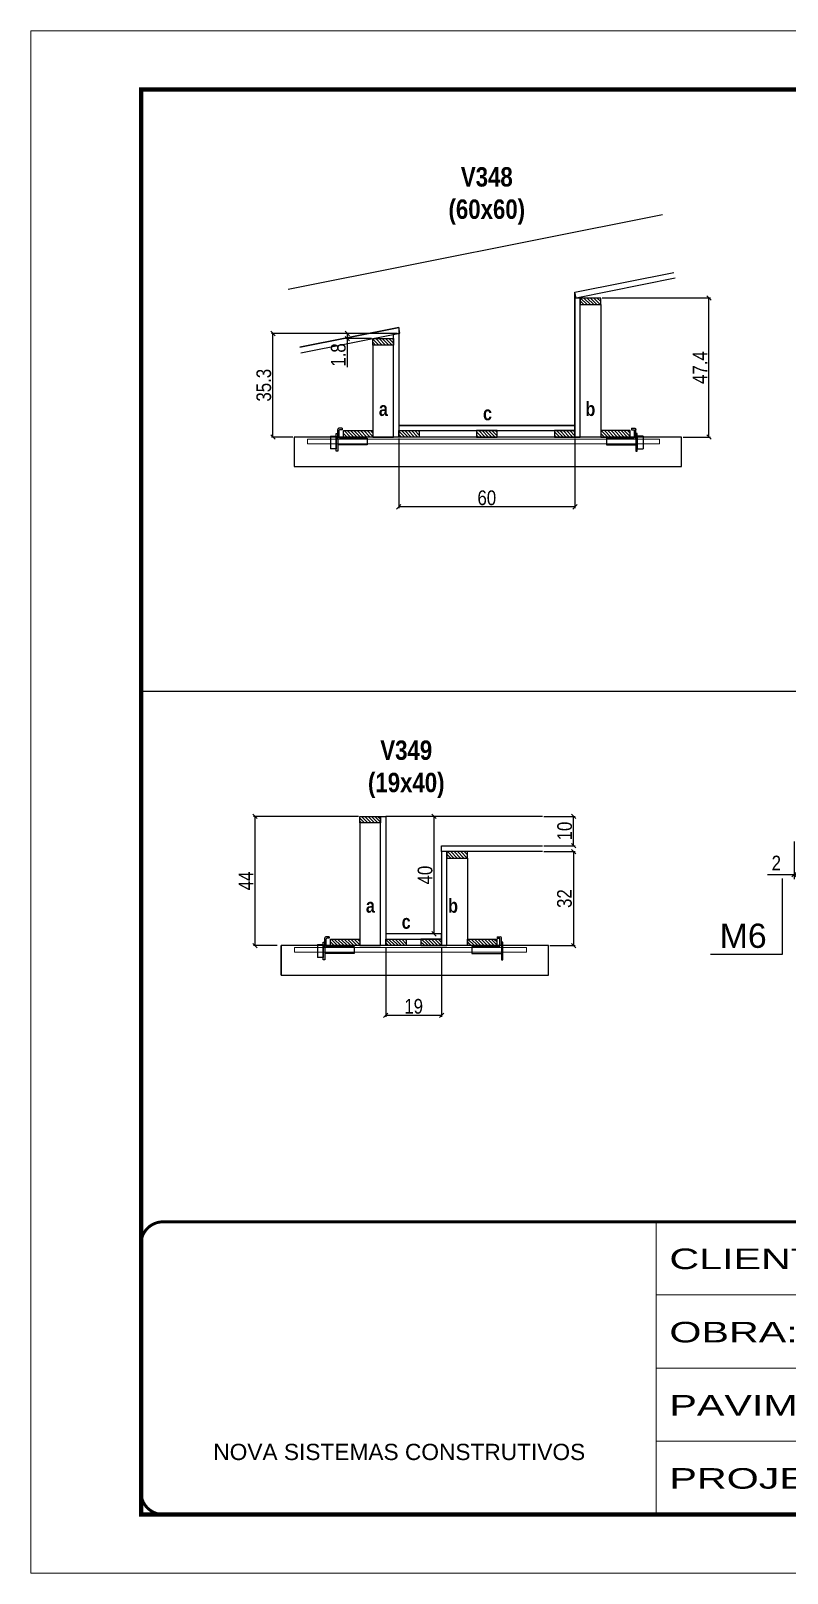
# Model space of a CAD drawing. Extents: x 3309 to 9590, y -2522 to 15424.
# Drawn here: x 8078 to 8593, y 8964 to 10014 of the extents above; entities that cross this region are included whole.
import ezdxf

# ---------------------------------------------------------------- set-up
doc = ezdxf.new("R2010")
doc.units = 0
doc.linetypes.add('CONTINUO', pattern=[0])
doc.linetypes.add('DASHED', pattern=[0.75, 0.5, -0.25])
for name, color, linetype in [('barrote', 251, 'Continuous'), ('COTA', 241, 'Continuous'), ('detalhes', 4, 'Continuous'), ('NOMENCLATURA', 7, 'Continuous'), ('Painéis', 200, 'Continuous'), ('presilha', 1, 'Continuous'), ('SARR_2.2x10', 60, 'Continuous'), ('SARR_2.2x7', 40, 'Continuous'), ('SARR_3.5x7', 81, 'Continuous')]:
    doc.layers.add(name, color=color, linetype=linetype)
for name, color, linetype, lineweight in [('CONCRETO', 251, 'Continuous', 25), ('Folhas', 255, 'Continuous', 9), ('SARRAFO DE PRESSAO', 251, 'DASHED', 9), ('SCO-___-LAJ', 2, 'Continuous', 0)]:
    doc.layers.add(name, color=color, linetype=linetype, lineweight=lineweight)
doc.styles.add('ARIAL', font='arial.ttf')
doc.styles.add('COTA TECNICA', font='techl___.ttf', dxfattribs={"height": 10})
doc.styles.add('COTA TECNICA 2X', font='techl___.ttf', dxfattribs={"height": 10})
doc.styles.get("Standard").update_dxf_attribs({"font": 'arial.ttf'})
doc.styles.add('TECNICA', font='techb___.ttf', dxfattribs={"height": 10})
doc.styles.add('Tecnologia', font='')
doc.styles.get('Tecnologia').set_extended_font_data('Forgotten Futurist')
doc.dimstyles.new('PAINEL', dxfattribs={"dimtxt": 10, "dimasz": 3, "dimexe": 3, "dimexo": 3, "dimgap": 3, "dimtad": 1, "dimdec": 1, "dimzin": 12, "dimdsep": 46, "dimtxsty": 'COTA TECNICA', "dimblk1": 'OBLIQUE', "dimblk2": 'OBLIQUE', "dimsah": 1, "dimcen": 0.9, "dimclrd": 4, "dimclre": 4, "dimclrt": 240, "dimadec": 1, "dimazin": 3, "dimtfac": 1, "dimtdec": 1, "dimtmove": 0, "dimatfit": 3, "dimfxl": 1, "dimtolj": 1, "dimtzin": 12, "dimarcsym": 0})
doc.dimstyles.new('SECAO', dxfattribs={"dimscale": 0.333333, "dimtxt": 5, "dimasz": 9, "dimexe": 3, "dimexo": 3, "dimgap": 3, "dimtad": 1, "dimdec": 1, "dimlfac": 0.5, "dimzin": 12, "dimdsep": 46, "dimtxsty": 'COTA TECNICA 2X', "dimblk1": 'OBLIQUE', "dimblk2": 'OBLIQUE', "dimsah": 1, "dimcen": 0.9, "dimclrd": 4, "dimclre": 4, "dimclrt": 240, "dimadec": 1, "dimazin": 3, "dimtfac": 1, "dimtdec": 1, "dimtmove": 0, "dimatfit": 3, "dimfxl": 1, "dimtolj": 1, "dimtzin": 12, "dimarcsym": 0})
pattern_1 = [(135, (41563.8285, -113775.199), (-1.122532015, -1.122532015), [])]
pattern_2 = [(135, (41484.2285, -113775.199), (-1.122532015, -1.122532015), [])]
pattern_3 = [(135, (41554.996, -114121.4133), (-1.122532015, -1.122532015), [])]

# ---------------------------------------------------------------- blocks, each defined once
blk = doc.blocks.new('9999999999')
at = {"color": 30, "linetype": 'CONTINUO'}
for p, q in [((98564.6, 34230.2), (98564.6, 34429.4)), ((98564.6, 34379.6), (99584, 34379.6)), ((98564.6, 34329.8), (99488, 34329.8)), ((98564.6, 34280), (99488, 34280))]:
    blk.add_line(p, q, dxfattribs=at)
at = {"color": 30, "linetype": 'CONTINUO', "const_width": 2}
blk.add_lwpolyline([(99584, 34230.2), (99584, 34414.4, 0.414214), (99569, 34429.4), (98229, 34429.4, 0.414214), (98214, 34414.4), (98214, 34245.2, 0.414214), (98229, 34230.2), (99584, 34230.2)], format="xyb", dxfattribs=at)
at = {"layer": 'Folhas'}
blk.add_lwpolyline([(98139, 34190.2), (99624, 34190.2), (99624, 35240.2), (98139, 35240.2)], close=True, dxfattribs=at)
at = {"layer": 'Folhas', "color": 30, "const_width": 3}
blk.add_lwpolyline([(98214, 34230.2), (99584, 34230.2), (99584, 35200.2), (98214, 35200.2)], close=True, dxfattribs=at)
at = {"color": 7, "linetype": 'Continuous', "ltscale": 5, "style": 'ARIAL'}
blk.add_text('NOVA SISTEMAS CONSTRUTIVOS', height=11.059, dxfattribs=at).set_placement((98263.2, 34267.2))
at = {"layer": 'Folhas', "color": 7, "style": 'Tecnologia', "width": 1.5}
for s, p in [('CLIENTE:', (98573.7, 34397.2)), ('OBRA:', (98573.7, 34347.3)), ('PAVIMENTO:', (98573.7, 34297.5)), ('PROJETO:', (98573.7, 34247.7))]:
    blk.add_text(s, height=14, dxfattribs=at).set_placement(p)
blk = doc.blocks.new('_Oblique')
at = {"color": 0, "linetype": 'ByBlock', "lineweight": -2}
blk.add_line((-0.5, -0.5), (0.5, 0.5), dxfattribs=at)
blk = doc.blocks.new('*D1602')
at = {"layer": 'COTA', "color": 4, "lineweight": -2, "transparency": 16777216}
for p, q in [((8328.3, 9736), (8328.3, 9688.5)), ((8448.3, 9736), (8448.3, 9688.5)), ((8448.3, 9689.5), (8328.3, 9689.5))]:
    blk.add_line(p, q, dxfattribs=at)
at = {"layer": 'Defpoints', "color": 0, "transparency": 16777216}
for p in [(8328.3, 9737), (8448.3, 9737), (8328.3, 9689.5)]:
    blk.add_point(p, dxfattribs=at)
at = {"layer": 'COTA', "color": 4, "lineweight": -2, "transparency": 16777216, "xscale": 3, "yscale": 3, "zscale": 3, "rotation": 180}
blk.add_blockref('_Oblique', (8328.3, 9689.5), dxfattribs=at)
at = {"layer": 'COTA', "color": 4, "lineweight": -2, "transparency": 16777216, "xscale": 3, "yscale": 3, "zscale": 3}
blk.add_blockref('_Oblique', (8448.3, 9689.5), dxfattribs=at)
at = {"layer": 'COTA', "color": 240, "transparency": 16777216, "insert": (8388.3, 9695.6), "char_height": 10, "attachment_point": 5, "style": 'COTA TECNICA 2X'}
blk.add_mtext('\\A1;60', dxfattribs=at)
blk = doc.blocks.new('PRESILHA METÁLICA 1')
at = {"layer": 'presilha'}
for p, q in [((7.5, 10.6), (7.5, 19.9)), ((12, 21), (8.6, 21)), ((9, 11.6), (9, 18.9)), ((12, 19.5), (9.6, 19.5)), ((12, 21), (12, 19.5)), ((0, 13), (6, 13)), ((0, 13), (0, 0)), ((6, 0), (0, 0)), ((6, 15.5), (7.5, 15.5)), ((6, -2.5), (6, 15.5)), ((6, 13), (6, 0)), ((7.5, 15.5), (7.5, -2.5)), ((37.5, 4.1), (7.5, 4.1)), ((37.5, 11), (9.6, 11)), ((37.5, 11), (37.5, 4.1)), ((7.5, -2.5), (6, -2.5))]:
    blk.add_line(p, q, dxfattribs=at)
for centre, radius, start, end in [((8.6, 19.9), 1.14, 90, 180), ((9.6, 18.9), 0.57, 90, 180), ((9.6, 11.6), 0.57, 180, 270)]:
    blk.add_arc(centre, radius, start, end, dxfattribs=at)
blk = doc.blocks.new('*D1603')
at = {"layer": 'COTA', "color": 4, "lineweight": -2, "transparency": 16777216}
for p, q in [((8466.9, 9831.7), (8540.5, 9831.7)), ((8539.5, 9737), (8539.5, 9831.7)), ((8521.9, 9737), (8540.5, 9737))]:
    blk.add_line(p, q, dxfattribs=at)
at = {"layer": 'Defpoints', "color": 0, "transparency": 16777216}
for p in [(8465.9, 9831.7), (8539.5, 9831.7), (8520.9, 9737)]:
    blk.add_point(p, dxfattribs=at)
at = {"layer": 'COTA', "color": 4, "lineweight": -2, "transparency": 16777216, "xscale": 3, "yscale": 3, "zscale": 3}
for p, rotation in [((8539.5, 9831.7), 90), ((8539.5, 9737), 270)]:
    blk.add_blockref('_Oblique', p, dxfattribs=dict(at, rotation=rotation))
at = {"layer": 'COTA', "color": 240, "transparency": 16777216, "insert": (8533.4, 9784.3), "char_height": 10, "attachment_point": 5, "rotation": 90, "style": 'COTA TECNICA 2X'}
blk.add_mtext('\\A1;47.4', dxfattribs=at)
blk = doc.blocks.new('*D1604')
at = {"layer": 'COTA', "color": 4, "lineweight": -2, "transparency": 16777216}
for p, q in [((8323.7, 9807.5), (8241.7, 9807.5)), ((8242.7, 9737), (8242.7, 9807.5)), ((8256.2, 9737), (8241.7, 9737))]:
    blk.add_line(p, q, dxfattribs=at)
at = {"layer": 'Defpoints', "color": 0, "transparency": 16777216}
for p in [(8242.7, 9807.5), (8324.7, 9807.5), (8257.2, 9737)]:
    blk.add_point(p, dxfattribs=at)
at = {"layer": 'COTA', "color": 4, "lineweight": -2, "transparency": 16777216, "xscale": 3, "yscale": 3, "zscale": 3}
for p, rotation in [((8242.7, 9807.5), 90), ((8242.7, 9737), 270)]:
    blk.add_blockref('_Oblique', p, dxfattribs=dict(at, rotation=rotation))
at = {"layer": 'COTA', "color": 240, "transparency": 16777216, "insert": (8236.5, 9772.3), "char_height": 10, "attachment_point": 5, "rotation": 90, "style": 'COTA TECNICA 2X'}
blk.add_mtext('\\A1;35.3', dxfattribs=at)
blk = doc.blocks.new('*D1605')
at = {"layer": 'COTA', "color": 4, "lineweight": -2, "transparency": 16777216}
for p, q in [((8327.3, 9807.5), (8292.3, 9807.5)), ((8293.3, 9807.5), (8293.3, 9804)), ((8309.7, 9804), (8292.3, 9804)), ((8293.3, 9804), (8293.3, 9784.7))]:
    blk.add_line(p, q, dxfattribs=at)
at = {"layer": 'Defpoints', "color": 0, "transparency": 16777216}
for p in [(8328.3, 9807.5), (8293.3, 9804), (8310.7, 9804)]:
    blk.add_point(p, dxfattribs=at)
at = {"layer": 'COTA', "color": 4, "lineweight": -2, "transparency": 16777216, "xscale": 3, "yscale": 3, "zscale": 3}
for p, rotation in [((8293.3, 9807.5), 90), ((8293.3, 9804), 270)]:
    blk.add_blockref('_Oblique', p, dxfattribs=dict(at, rotation=rotation))
at = {"layer": 'COTA', "color": 240, "transparency": 16777216, "insert": (8287.2, 9792.9), "char_height": 10, "attachment_point": 5, "rotation": 90, "style": 'COTA TECNICA 2X'}
blk.add_mtext('\\A1;1.8', dxfattribs=at)
blk = doc.blocks.new('*D1617')
at = {"layer": 'COTA', "color": 4, "lineweight": -2, "transparency": 16777216}
for p, q in [((8319.5, 9389.8), (8319.5, 9342.3)), ((8357.5, 9389.8), (8357.5, 9342.3)), ((8357.5, 9343.3), (8319.5, 9343.3))]:
    blk.add_line(p, q, dxfattribs=at)
at = {"layer": 'Defpoints', "color": 0, "transparency": 16777216}
for p in [(8319.5, 9390.8), (8357.5, 9390.8), (8319.5, 9343.3)]:
    blk.add_point(p, dxfattribs=at)
at = {"layer": 'COTA', "color": 4, "lineweight": -2, "transparency": 16777216, "xscale": 3, "yscale": 3, "zscale": 3, "rotation": 180}
blk.add_blockref('_Oblique', (8319.5, 9343.3), dxfattribs=at)
at = {"layer": 'COTA', "color": 4, "lineweight": -2, "transparency": 16777216, "xscale": 3, "yscale": 3, "zscale": 3}
blk.add_blockref('_Oblique', (8357.5, 9343.3), dxfattribs=at)
at = {"layer": 'COTA', "color": 240, "transparency": 16777216, "insert": (8338.5, 9349.4), "char_height": 10, "attachment_point": 5, "style": 'COTA TECNICA 2X'}
blk.add_mtext('\\A1;19', dxfattribs=at)
blk = doc.blocks.new('PRESILHA METÁLICA 2')
at = {"layer": 'presilha'}
for p, q in [((-5.2, 23.5), (-5.2, 22)), ((-5.2, 23.5), (-1.9, 23.5)), ((-5.2, 22), (-2.8, 22)), ((-2.2, 14.1), (-2.2, 21.4)), ((0.8, 18), (-0.8, 18)), ((-0.8, 18), (-0.8, 0)), ((-0.8, 14.6), (-0.8, 22.4)), ((0.8, 0), (0.8, 18)), ((-30.8, 13.5), (-30.8, 6.6)), ((-30.8, 13.5), (-2.8, 13.5)), ((-30.8, 6.6), (-0.8, 6.6)), ((-0.8, 0), (0.8, 0))]:
    blk.add_line(p, q, dxfattribs=at)
for centre, radius, start, end in [((-2.8, 21.4), 0.57, 0, 90), ((-1.9, 22.4), 1.14, 0, 90), ((-2.8, 14.1), 0.57, 270, 0)]:
    blk.add_arc(centre, radius, start, end, dxfattribs=at)
blk = doc.blocks.new('*D1618')
at = {"layer": 'COTA', "color": 4, "lineweight": -2, "transparency": 16777216}
for p, q in [((8300.9, 9478.8), (8229.4, 9478.8)), ((8230.4, 9478.8), (8230.4, 9390.8)), ((8245.6, 9390.8), (8229.4, 9390.8))]:
    blk.add_line(p, q, dxfattribs=at)
at = {"layer": 'Defpoints', "color": 0, "transparency": 16777216}
for p in [(8301.9, 9478.8), (8230.4, 9390.8), (8246.6, 9390.8)]:
    blk.add_point(p, dxfattribs=at)
at = {"layer": 'COTA', "color": 4, "lineweight": -2, "transparency": 16777216, "xscale": 3, "yscale": 3, "zscale": 3}
for p, rotation in [((8230.4, 9478.8), 90), ((8230.4, 9390.8), 270)]:
    blk.add_blockref('_Oblique', p, dxfattribs=dict(at, rotation=rotation))
at = {"layer": 'COTA', "color": 240, "transparency": 16777216, "insert": (8224.3, 9434.8), "char_height": 10, "attachment_point": 5, "rotation": 90, "style": 'COTA TECNICA 2X'}
blk.add_mtext('\\A1;44', dxfattribs=at)
blk = doc.blocks.new('*D1619')
at = {"layer": 'COTA', "color": 4, "lineweight": -2, "transparency": 16777216}
for p, q in [((8427.2, 9454.8), (8448.4, 9454.8)), ((8447.4, 9454.8), (8447.4, 9390.8)), ((8431.3, 9390.8), (8448.4, 9390.8))]:
    blk.add_line(p, q, dxfattribs=at)
at = {"layer": 'Defpoints', "color": 0, "transparency": 16777216}
for p in [(8426.2, 9454.8), (8430.3, 9390.8), (8447.4, 9390.8)]:
    blk.add_point(p, dxfattribs=at)
at = {"layer": 'COTA', "color": 4, "lineweight": -2, "transparency": 16777216, "xscale": 3, "yscale": 3, "zscale": 3}
for p, rotation in [((8447.4, 9454.8), 90), ((8447.4, 9390.8), 270)]:
    blk.add_blockref('_Oblique', p, dxfattribs=dict(at, rotation=rotation))
at = {"layer": 'COTA', "color": 240, "transparency": 16777216, "insert": (8441.2, 9422.8), "char_height": 10, "attachment_point": 5, "rotation": 90, "style": 'COTA TECNICA 2X'}
blk.add_mtext('\\A1;32', dxfattribs=at)
blk = doc.blocks.new('*D1620')
at = {"layer": 'COTA', "color": 4, "lineweight": -2, "transparency": 16777216}
for p, q in [((8356.5, 9478.8), (8351.4, 9478.8)), ((8352.4, 9398.8), (8352.4, 9478.8)), ((8356.5, 9398.8), (8351.4, 9398.8))]:
    blk.add_line(p, q, dxfattribs=at)
at = {"layer": 'Defpoints', "color": 0, "transparency": 16777216}
for p in [(8352.4, 9478.8), (8357.5, 9478.8), (8357.5, 9398.8)]:
    blk.add_point(p, dxfattribs=at)
at = {"layer": 'COTA', "color": 4, "lineweight": -2, "transparency": 16777216, "xscale": 3, "yscale": 3, "zscale": 3}
for p, rotation in [((8352.4, 9478.8), 90), ((8352.4, 9398.8), 270)]:
    blk.add_blockref('_Oblique', p, dxfattribs=dict(at, rotation=rotation))
at = {"layer": 'COTA', "color": 240, "transparency": 16777216, "insert": (8346.3, 9438.8), "char_height": 10, "attachment_point": 5, "rotation": 90, "style": 'COTA TECNICA 2X'}
blk.add_mtext('\\A1;40', dxfattribs=at)
blk = doc.blocks.new('*D1621')
at = {"layer": 'COTA', "color": 4, "lineweight": -2, "transparency": 16777216}
for p, q in [((8427.2, 9478.8), (8448.4, 9478.8)), ((8447.4, 9458.8), (8447.4, 9478.8)), ((8427.2, 9458.8), (8448.4, 9458.8))]:
    blk.add_line(p, q, dxfattribs=at)
at = {"layer": 'Defpoints', "color": 0, "transparency": 16777216}
for p in [(8426.2, 9478.8), (8447.4, 9478.8), (8426.2, 9458.8)]:
    blk.add_point(p, dxfattribs=at)
at = {"layer": 'COTA', "color": 4, "lineweight": -2, "transparency": 16777216, "xscale": 3, "yscale": 3, "zscale": 3}
for p, rotation in [((8447.4, 9478.8), 90), ((8447.4, 9458.8), 270)]:
    blk.add_blockref('_Oblique', p, dxfattribs=dict(at, rotation=rotation))
at = {"layer": 'COTA', "color": 240, "transparency": 16777216, "insert": (8441.3, 9468.8), "char_height": 10, "attachment_point": 5, "rotation": 90, "style": 'COTA TECNICA 2X'}
blk.add_mtext('\\A1;10', dxfattribs=at)
blk = doc.blocks.new('*D1634')
at = {"layer": 'COTA', "color": 4, "lineweight": -2, "transparency": 16777216}
for p, q in [((8597.5, 9461.6), (8597.5, 9436)), ((8599.5, 9461.6), (8599.5, 9436)), ((8597.5, 9439), (8579.4, 9439)), ((8599.5, 9439), (8597.5, 9439)), ((8599.5, 9439), (8602.5, 9439))]:
    blk.add_line(p, q, dxfattribs=at)
at = {"layer": 'Defpoints', "color": 0, "transparency": 16777216}
for p in [(8597.5, 9464.6), (8599.5, 9464.6), (8597.5, 9439)]:
    blk.add_point(p, dxfattribs=at)
at = {"layer": 'COTA', "color": 4, "lineweight": -2, "transparency": 16777216, "xscale": 3, "yscale": 3, "zscale": 3}
blk.add_blockref('_Oblique', (8597.5, 9439), dxfattribs=at)
at = {"layer": 'COTA', "color": 4, "lineweight": -2, "transparency": 16777216, "xscale": 3, "yscale": 3, "zscale": 3, "rotation": 180}
blk.add_blockref('_Oblique', (8599.5, 9439), dxfattribs=at)
at = {"layer": 'COTA', "color": 240, "transparency": 16777216, "insert": (8585.4, 9447), "char_height": 10, "attachment_point": 5, "style": 'COTA TECNICA'}
blk.add_mtext('\\A1;2', dxfattribs=at)

msp = doc.modelspace()

# ---------------------------------------------------------------- hatches: boundary and pattern name
at = {"layer": 'SARR_2.2x10'}
h = msp.add_hatch(dxfattribs=at)
h.set_pattern_fill('ANSI31', color=256, scale=0.5, angle=90)
h.set_pattern_definition(pattern_2)
h.paths.add_polyline_path([(8290.69, 9741.37), (8290.69, 9736.97), (8310.69, 9736.97), (8310.69, 9741.37)])
h = msp.add_hatch(dxfattribs=at)
h.set_pattern_fill('ANSI31', color=256, scale=0.5, angle=90)
h.set_pattern_definition(pattern_2)
h.paths.add_polyline_path([(8485.89, 9741.37), (8485.89, 9736.97), (8465.89, 9736.97), (8465.89, 9741.37)])
h = msp.add_hatch(dxfattribs=at)
h.set_pattern_fill('ANSI31', color=256, scale=0.5, angle=90)
h.set_pattern_definition([(135, (41475.396, -114121.4133), (-1.122532015, -1.122532015), [])])
h.paths.add_polyline_path([(8281.86, 9395.16), (8281.86, 9390.76), (8301.86, 9390.76), (8301.86, 9395.16)])
h = msp.add_hatch(dxfattribs=at)
h.set_pattern_fill('ANSI31', color=256, scale=0.5, angle=90)
h.set_pattern_definition([(135, (41568.596, -114121.4133), (-1.122532015, -1.122532015), [])])
h.paths.add_polyline_path([(8375.06, 9395.16), (8375.06, 9390.76), (8395.06, 9390.76), (8395.06, 9395.16)])
at = {"layer": 'SARR_2.2x7'}
h = msp.add_hatch(dxfattribs=at)
h.set_pattern_fill('ANSI31', color=256, scale=0.5, angle=90)
h.set_pattern_definition([(135, (41580.2284, -113684.8935), (-1.122532015, -1.122532015), [])])
h.paths.add_polyline_path([(8451.89, 9831.68), (8451.89, 9827.28), (8465.89, 9827.28), (8465.89, 9831.68)])
h = msp.add_hatch(dxfattribs=at)
h.set_pattern_fill('ANSI31', color=256, scale=0.5, angle=90)
h.set_pattern_definition([(135, (41546.2284, -113712.5367), (-1.122532015, -1.122532015), [])])
h.paths.add_polyline_path([(8324.69, 9799.63), (8324.69, 9804.03), (8310.69, 9804.03), (8310.69, 9799.63)])
h = msp.add_hatch(dxfattribs=at)
h.set_pattern_fill('ANSI31', color=256, scale=0.5, angle=90)
h.set_pattern_definition(pattern_1)
h.paths.add_polyline_path([(8342.29, 9736.97), (8342.29, 9741.37), (8328.29, 9741.37), (8328.29, 9736.97)])
h = msp.add_hatch(dxfattribs=at)
h.set_pattern_fill('ANSI31', color=256, scale=0.5, angle=90)
h.set_pattern_definition([(135, (41510.8285, -113775.199), (-1.122532015, -1.122532015), [])])
h.paths.add_polyline_path([(8381.29, 9736.97), (8381.29, 9741.37), (8395.29, 9741.37), (8395.29, 9736.97)])
h = msp.add_hatch(dxfattribs=at)
h.set_pattern_fill('ANSI31', color=256, scale=0.5, angle=90)
h.set_pattern_definition(pattern_1)
h.paths.add_polyline_path([(8434.29, 9736.97), (8434.29, 9741.37), (8448.29, 9741.37), (8448.29, 9736.97)])
h = msp.add_hatch(dxfattribs=at)
h.set_pattern_fill('ANSI31', color=256, scale=0.5, angle=90)
h.set_pattern_definition([(135, (41489.396, -114037.8133), (-1.122532015, -1.122532015), [])])
h.paths.add_polyline_path([(8315.86, 9478.76), (8315.86, 9474.36), (8301.86, 9474.36), (8301.86, 9478.76)])
h = msp.add_hatch(dxfattribs=at)
h.set_pattern_fill('ANSI31', color=256, scale=0.5, angle=90)
h.set_pattern_definition([(135, (41469.396, -114061.8133), (-1.122532015, -1.122532015), [])])
h.paths.add_polyline_path([(8361.06, 9454.76), (8361.06, 9450.36), (8375.06, 9450.36), (8375.06, 9454.76)])
h = msp.add_hatch(dxfattribs=at)
h.set_pattern_fill('ANSI31', color=256, scale=0.5, angle=90)
h.set_pattern_definition(pattern_3)
h.paths.add_polyline_path([(8333.46, 9390.76), (8333.46, 9395.16), (8319.46, 9395.16), (8319.46, 9390.76)])
h = msp.add_hatch(dxfattribs=at)
h.set_pattern_fill('ANSI31', color=256, scale=0.5, angle=90)
h.set_pattern_definition(pattern_3)
h.paths.add_polyline_path([(8343.46, 9395.16), (8343.46, 9390.76), (8357.46, 9390.76), (8357.46, 9395.16)])

# ---------------------------------------------------------------- linework, layer by layer
at = {"layer": 'barrote'}
for points in [[(8257.23, 9716.97), (8520.92, 9716.97), (8520.92, 9736.97), (8257.23, 9736.97)], [(8248.4, 9370.76), (8430.32, 9370.76), (8430.32, 9390.76), (8248.4, 9390.76)]]:
    msp.add_lwpolyline(points, close=True, dxfattribs=at)
at = {"layer": 'CONCRETO', "linetype": 'Continuous'}
msp.add_line((8426.16, 9478.76), (8319.46, 9478.76), dxfattribs=at)
for points in [[(8507.82, 9888.28), (8253.09, 9837.4)], [(8260.92, 9798.17), (8328.29, 9811.63), (8328.29, 9744.97), (8448.29, 9744.97), (8448.29, 9752.56), (8448.29, 9835.6), (8515.66, 9849.06)]]:
    msp.add_lwpolyline(points, dxfattribs=at)
at = {"layer": 'COTA'}
msp.add_line((8152.87, 9564.03), (9522.87, 9564.03), dxfattribs=at)
at = {"layer": 'detalhes', "color": 250}
msp.add_line((8248.4, 9370.76), (8248.4, 9390.76), dxfattribs=at)
at = {"layer": 'NOMENCLATURA', "linetype": 'Continuous'}
for p, q in [((8589.57, 9385.06), (8589.57, 9436.49)), ((8540.64, 9385.06), (8589.57, 9385.06))]:
    msp.add_line(p, q, dxfattribs=at)
at = {"layer": 'Painéis', "linetype": 'Continuous'}
for points in [[(8516.44, 9845.13), (8449.07, 9831.68), (8448.29, 9835.6), (8515.66, 9849.06)], [(8261.71, 9794.25), (8329.07, 9807.71), (8328.29, 9811.63), (8260.92, 9798.17)]]:
    msp.add_lwpolyline(points, dxfattribs=at)
for points in [[(8451.89, 9736.97), (8451.89, 9831.68), (8448.29, 9831.68), (8448.29, 9736.97)], [(8324.69, 9736.97), (8324.69, 9807.55), (8328.29, 9807.55), (8328.29, 9736.97)], [(8448.29, 9744.97), (8328.29, 9744.97), (8328.29, 9741.37), (8448.29, 9741.37)], [(8315.86, 9390.76), (8315.86, 9478.76), (8319.46, 9478.76), (8319.46, 9390.76)], [(8361.06, 9390.76), (8361.06, 9454.76), (8357.46, 9454.76), (8357.46, 9390.76)], [(8357.46, 9398.76), (8319.46, 9398.76), (8319.46, 9395.16), (8357.46, 9395.16)]]:
    msp.add_lwpolyline(points, close=True, dxfattribs=at)
at = {"layer": 'Painéis', "linetype": 'Continuous', "elevation": 0}
msp.add_lwpolyline([(8426.16, 9454.76), (8357.46, 9454.76), (8357.46, 9458.76), (8426.16, 9458.76)], dxfattribs=at)
at = {"layer": 'SARR_2.2x10'}
for points in [[(8290.69, 9741.37), (8310.69, 9741.37), (8310.69, 9736.97), (8290.69, 9736.97)], [(8485.89, 9741.37), (8465.89, 9741.37), (8465.89, 9736.97), (8485.89, 9736.97)], [(8281.86, 9395.16), (8301.86, 9395.16), (8301.86, 9390.76), (8281.86, 9390.76)], [(8375.06, 9395.16), (8395.06, 9395.16), (8395.06, 9390.76), (8375.06, 9390.76)]]:
    msp.add_lwpolyline(points, close=True, dxfattribs=at)
at = {"layer": 'SARR_2.2x7', "elevation": 0}
for points in [[(8465.89, 9831.68), (8451.89, 9831.68), (8451.89, 9827.28), (8465.89, 9827.28)], [(8301.86, 9478.76), (8315.86, 9478.76), (8315.86, 9474.36), (8301.86, 9474.36)], [(8375.06, 9454.76), (8361.06, 9454.76), (8361.06, 9450.36), (8375.06, 9450.36)]]:
    msp.add_lwpolyline(points, close=True, dxfattribs=at)
at = {"layer": 'SARR_2.2x7'}
for points in [[(8310.69, 9804.03), (8324.69, 9804.03), (8324.69, 9799.63), (8310.69, 9799.63)], [(8328.29, 9741.37), (8342.29, 9741.37), (8342.29, 9736.97), (8328.29, 9736.97)], [(8395.29, 9741.37), (8381.29, 9741.37), (8381.29, 9736.97), (8395.29, 9736.97)], [(8448.29, 9741.37), (8434.29, 9741.37), (8434.29, 9736.97), (8448.29, 9736.97)], [(8319.46, 9395.16), (8333.46, 9395.16), (8333.46, 9390.76), (8319.46, 9390.76)], [(8357.46, 9395.16), (8343.46, 9395.16), (8343.46, 9390.76), (8357.46, 9390.76)]]:
    msp.add_lwpolyline(points, close=True, dxfattribs=at)
at = {"layer": 'SARR_3.5x7'}
for points in [[(8451.89, 9827.28), (8465.89, 9827.28), (8465.89, 9736.97), (8451.89, 9736.97)], [(8324.69, 9799.63), (8310.69, 9799.63), (8310.69, 9736.97), (8324.69, 9736.97)], [(8315.86, 9474.36), (8301.86, 9474.36), (8301.86, 9390.76), (8315.86, 9390.76)], [(8361.06, 9450.36), (8375.06, 9450.36), (8375.06, 9390.76), (8361.06, 9390.76)]]:
    msp.add_lwpolyline(points, close=True, dxfattribs=at)
at = {"layer": 'SCO-___-LAJ', "color": 1}
for points in [[(8266.24, 9735.64), (8505.84, 9735.64), (8505.84, 9732.44), (8266.24, 9732.44)], [(8257.4, 9389.42), (8415.24, 9389.42), (8415.24, 9386.22), (8257.4, 9386.22)]]:
    msp.add_lwpolyline(points, close=True, dxfattribs=at)

# ---------------------------------------------------------------- block references
at = {"layer": 'presilha', "yscale": 0.6666666666666666, "zscale": 0.6666666666666666}
for name, p, xscale in [('PRESILHA METÁLICA 1', (8281.82, 9729), 0.6666666666666666), ('PRESILHA METÁLICA 1', (8494.76, 9729), -0.6666666666666666), ('PRESILHA METÁLICA 1', (8272.99, 9382.79), 0.6666666666666666), ('PRESILHA METÁLICA 2', (8398.74, 9381.12), 0.6666666666666666)]:
    msp.add_blockref(name, p, dxfattribs=dict(at, xscale=xscale))
at = {"layer": 'SARRAFO DE PRESSAO', "color": 6, "linetype": 'ByBlock'}
msp.add_blockref('9999999999', (-90061.11, -25226.65), dxfattribs=at)

# ---------------------------------------------------------------- texts
at = {"layer": 'detalhes', "style": 'TECNICA'}
for s, p in [('a', (8314.82, 9751.36)), ('c', (8385.7, 9748.44)), ('b', (8455.44, 9751.36)), ('a', (8305.98, 9413.19)), ('b', (8361.96, 9413.18)), ('c', (8330.35, 9402.23))]:
    msp.add_text(s, height=9.6, dxfattribs=at).set_placement(p)
at = {"layer": 'NOMENCLATURA', "linetype": 'Continuous'}
msp.add_text('M6', height=16.5, dxfattribs=at).set_placement((8546.83, 9389.25))
at = {"layer": 'NOMENCLATURA', "char_height": 13.2, "attachment_point": 2, "style": 'TECNICA'}
for s, insert in [('V348\\P(60x60)', (8388.29, 9920.76)), ('V349\\P(19x40)', (8333.46, 9530.45))]:
    msp.add_mtext_dynamic_manual_height_columns(s, width=300.2766, gutter_width=1, heights=[0], dxfattribs=dict(at, insert=insert))

# ---------------------------------------------------------------- dimensions: what is measured, and where the dimension line sits
at = {"layer": 'COTA'}
for base, p1, p2, angle, dimstyle, picture, middle in [((8539.5, 9831.68), (8520.92, 9736.97), (8465.89, 9831.68), 90, 'SECAO', '*D1603', (8533.43, 9784.32)), ((8242.7, 9807.55), (8257.23, 9736.97), (8324.69, 9807.55), 90, 'SECAO', '*D1604', (8236.48, 9772.26)), ((8293.26, 9804.03), (8328.29, 9807.55), (8310.69, 9804.03), 90, 'SECAO', '*D1605', (8287.17, 9792.89)), ((8230.41, 9390.76, 0), (8301.86, 9478.76), (8246.64, 9390.76, 0), 90, 'SECAO', '*D1618', (8224.34, 9434.76, 0)), ((8352.38, 9478.76), (8357.46, 9398.76), (8357.46, 9478.76), 90, 'SECAO', '*D1620', (8346.28, 9438.76)), ((8447.38, 9478.76), (8426.16, 9458.76), (8426.16, 9478.76), 90, 'SECAO', '*D1621', (8441.27, 9468.76)), ((8597.49, 9439), (8599.49, 9464.64), (8597.49, 9464.64), 180, 'PAINEL', '*D1634', (8585.43, 9447)), ((8447.38, 9390.76, 0), (8426.16, 9454.76), (8430.27, 9390.76, 0), 90, 'SECAO', '*D1619', (8441.16, 9422.76, 0))]:
    dim = msp.add_linear_dim(base=base, p1=p1, p2=p2, angle=angle, dimstyle=dimstyle, dxfattribs=at)
    dim.commit()
    dim.dimension.update_dxf_attribs({"geometry": picture, "text_midpoint": middle})
for base, p1, p2, picture, middle in [((8328.29, 9689.5), (8448.29, 9736.97), (8328.29, 9736.97), '*D1602', (8388.29, 9689.5)), ((8319.46, 9343.28), (8357.46, 9390.76), (8319.46, 9390.76), '*D1617', (8338.46, 9343.28))]:
    dim = msp.add_linear_dim(base=base, p1=p1, p2=p2, angle=180, dimstyle='SECAO', dxfattribs=at)
    dim.commit()
    dim.dimension.update_dxf_attribs({"geometry": picture, "text_midpoint": middle, "dimtype": 160})

doc.saveas('drawing.dxf')
